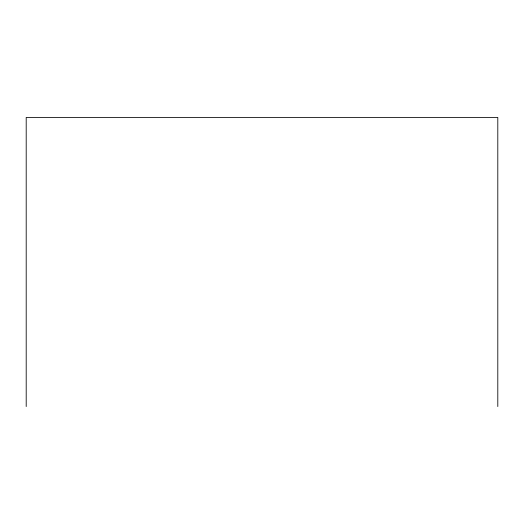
<?xml version="1.0" encoding="UTF-8"?>
<svg xmlns="http://www.w3.org/2000/svg" width="524" height="524" viewBox="0 0 524 524"><rect width="100%" height="100%" fill="white"/><g stroke="black" fill="none" stroke-linecap="round" stroke-linejoin="round"><path stroke-width="0.79" d="M497.8 406.552L497.8 117.448L26.2 117.448L26.2 406.552"/></g></svg>
